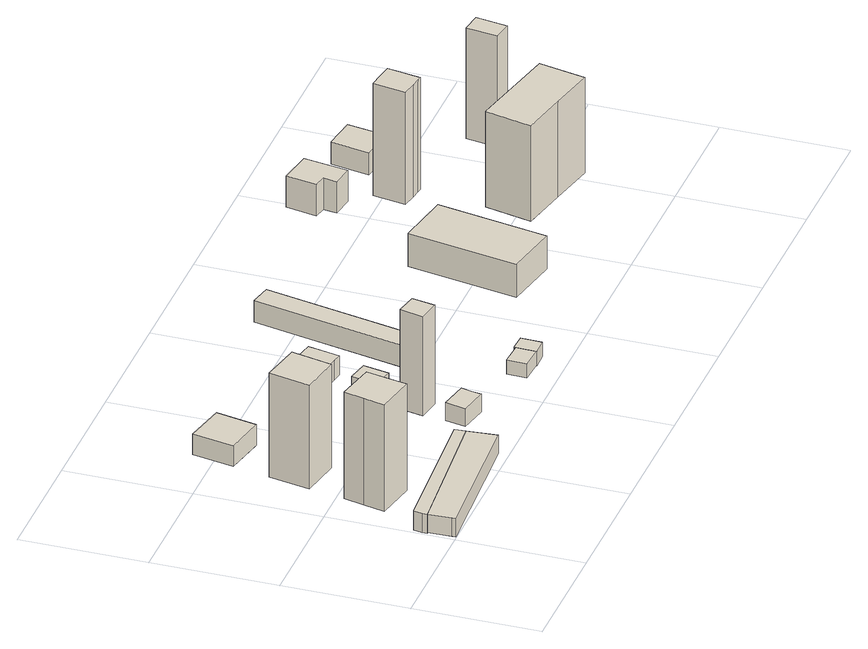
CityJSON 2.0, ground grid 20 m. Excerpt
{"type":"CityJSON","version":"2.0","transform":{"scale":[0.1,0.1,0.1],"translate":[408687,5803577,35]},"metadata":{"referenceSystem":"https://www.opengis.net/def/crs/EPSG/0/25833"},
"CityObjects":{
"building1":{"type":"Building","attributes":{"Gemeindeschluessel":"11000009","BezugspunktDach":"2200","function":"31001_1010","measuredHeight":19.05,"storeysAboveGround":1},"address":[{"country":"Germany","locality":"Berlin","thoroughfareNumber":"2 (2)","thoroughfareName":"Schwarzer Weg"}],"geometry":[{"type":"Solid","lod":"1","boundaries":[[[[0,1,2,3,4,5]],[[6,7,8,9,10,11]],[[6,11,5,4]],[[7,6,4,3]],[[8,7,3,2]],[[9,8,2,1]],[[10,9,1,0]],[[11,10,0,5]]]]}]},
"building2":{"type":"Building","attributes":{"Gemeindeschluessel":"11000009","BezugspunktDach":"2200","function":"31001_2000","measuredHeight":3.12,"storeysAboveGround":1},"address":[{"country":"Germany","locality":"Berlin","thoroughfareNumber":"2 (1)","thoroughfareName":"Schwarzer Weg"}],"geometry":[{"type":"Solid","lod":"1","boundaries":[[[[12,13,14,15,16]],[[17,18,19,20,21]],[[17,21,16,15]],[[18,17,15,14]],[[19,18,14,13]],[[20,19,13,12]],[[21,20,12,16]]]]}]},
"building3":{"type":"Building","attributes":{"Gemeindeschluessel":"11000009","BezugspunktDach":"2200","function":"51009_1610","measuredHeight":3.18,"storeysAboveGround":0},"address":[{"country":"Germany","locality":"Berlin"}],"geometry":[{"type":"Solid","lod":"1","boundaries":[[[[16,15,22,23,24]],[[25,26,27,28,29]],[[25,29,24,23]],[[26,25,23,22]],[[27,26,22,15]],[[28,27,15,16]],[[29,28,16,24]]]]}]},
"building4":{"type":"Building","attributes":{"Gemeindeschluessel":"11000009","BezugspunktDach":"2200","function":"31001_1010","measuredHeight":17.62,"storeysAboveGround":1},"address":[{"country":"Germany","locality":"Berlin","thoroughfareNumber":"2 (3)","thoroughfareName":"Schwarzer Weg"}],"geometry":[{"type":"Solid","lod":"1","boundaries":[[[[30,31,32,33]],[[34,35,36,37]],[[34,37,33,32]],[[35,34,32,31]],[[36,35,31,30]],[[37,36,30,33]]]]}]},
"building5":{"type":"Building","attributes":{"Gemeindeschluessel":"11000009","BezugspunktDach":"2200","function":"31001_1010","measuredHeight":4.12,"storeysAboveGround":1},"address":[{"country":"Germany","locality":"Berlin","thoroughfareNumber":"2 (4)","thoroughfareName":"Schwarzer Weg"}],"geometry":[{"type":"Solid","lod":"1","boundaries":[[[[38,39,40,41]],[[42,43,44,45]],[[42,45,41,40]],[[43,42,40,39]],[[44,43,39,38]],[[45,44,38,41]]]]}]},
"building6":{"type":"Building","attributes":{"Gemeindeschluessel":"11000009","BezugspunktDach":"2200","function":"31001_1010","measuredHeight":3.68,"storeysAboveGround":1},"address":[{"country":"Germany","locality":"Berlin","thoroughfareNumber":"2 (8)","thoroughfareName":"Schwarzer Weg"}],"geometry":[{"type":"Solid","lod":"1","boundaries":[[[[46,47,48,49,50]],[[51,52,53,54,55]],[[51,55,50,49]],[[52,51,49,48]],[[53,52,48,47]],[[54,53,47,46]],[[55,54,46,50]]]]}]},
"building7":{"type":"Building","attributes":{"Gemeindeschluessel":"11000009","BezugspunktDach":"2200","function":"31001_1010","measuredHeight":16.82,"storeysAboveGround":1},"address":[{"country":"Germany","locality":"Berlin","thoroughfareNumber":"2 (9)","thoroughfareName":"Schwarzer Weg"}],"geometry":[{"type":"Solid","lod":"1","boundaries":[[[[56,57,58,59]],[[60,61,62,63]],[[60,63,59,58]],[[61,60,58,57]],[[62,61,57,56]],[[63,62,56,59]]]]}]},
"building8":{"type":"Building","attributes":{"Gemeindeschluessel":"11000009","BezugspunktDach":"2200","function":"31001_1010","measuredHeight":2.88,"storeysAboveGround":1},"address":[{"country":"Germany","locality":"Berlin","thoroughfareNumber":"2 (10)","thoroughfareName":"Schwarzer Weg"}],"geometry":[{"type":"Solid","lod":"1","boundaries":[[[[64,65,66,67]],[[68,69,70,71]],[[68,71,67,66]],[[69,68,66,65]],[[70,69,65,64]],[[71,70,64,67]]]]}]},
"building9":{"type":"Building","attributes":{"Gemeindeschluessel":"11000009","BezugspunktDach":"2200","function":"31001_1010","measuredHeight":4.2,"storeysAboveGround":1},"address":[{"country":"Germany","locality":"Berlin","thoroughfareNumber":"2 (11)","thoroughfareName":"Schwarzer Weg"}],"geometry":[{"type":"Solid","lod":"1","boundaries":[[[[72,73,74,75,76,77]],[[78,79,80,81,82,83]],[[78,83,77,76]],[[79,78,76,75]],[[80,79,75,74]],[[81,80,74,73]],[[82,81,73,72]],[[83,82,72,77]]]]}]},
"building10":{"type":"Building","attributes":{"Gemeindeschluessel":"11000009","BezugspunktDach":"2200","function":"31001_2000","measuredHeight":2.32,"storeysAboveGround":1},"address":[{"country":"Germany","locality":"Berlin","thoroughfareNumber":"2 (12)","thoroughfareName":"Schwarzer Weg"}],"geometry":[{"type":"Solid","lod":"1","boundaries":[[[[84,85,86,87]],[[88,89,90,91]],[[88,91,87,86]],[[89,88,86,85]],[[90,89,85,84]],[[91,90,84,87]]]]}]},
"building11":{"type":"Building","attributes":{"Gemeindeschluessel":"11000009","BezugspunktDach":"2200","function":"51009_1610","measuredHeight":2.31,"storeysAboveGround":0},"address":[{"country":"Germany","locality":"Berlin"}],"geometry":[{"type":"Solid","lod":"1","boundaries":[[[[92,93,94,95,85,84,96]],[[90,89,97,98,99,100,101]],[[90,101,96,84]],[[89,90,84,85]],[[97,89,85,95]],[[98,97,95,94]],[[99,98,94,93]],[[100,99,93,92]],[[101,100,92,96]]]]}]},
"building12":{"type":"Building","attributes":{"Gemeindeschluessel":"11000009","BezugspunktDach":"2200","function":"31001_2723","measuredHeight":3.73,"storeysAboveGround":1},"address":[{"country":"Germany","locality":"Berlin","thoroughfareNumber":"2 (14)","thoroughfareName":"Schwarzer Weg"}],"geometry":[{"type":"Solid","lod":"1","boundaries":[[[[102,103,104,105]],[[106,107,108,109]],[[106,109,105,104]],[[107,106,104,103]],[[108,107,103,102]],[[109,108,102,105]]]]}]},
"building13":{"type":"Building","attributes":{"Gemeindeschluessel":"11000009","BezugspunktDach":"2200","function":"31001_2444","measuredHeight":6.47,"storeysAboveGround":1},"address":[{"country":"Germany","locality":"Berlin","thoroughfareNumber":"2 (13)","thoroughfareName":"Schwarzer Weg"}],"geometry":[{"type":"Solid","lod":"1","boundaries":[[[[110,111,112,113]],[[114,115,116,117]],[[114,117,113,112]],[[115,114,112,111]],[[116,115,111,110]],[[117,116,110,113]]]]}]},
"building14":{"type":"Building","attributes":{"Gemeindeschluessel":"11000009","BezugspunktDach":"2200","function":"31001_1010","measuredHeight":5.34,"storeysAboveGround":1},"address":[{"country":"Germany","locality":"Berlin","thoroughfareNumber":"2 (18)","thoroughfareName":"Schwarzer Weg"}],"geometry":[{"type":"Solid","lod":"1","boundaries":[[[[118,119,120,121,122,123]],[[124,125,126,127,128,129]],[[124,129,123,122]],[[125,124,122,121]],[[126,125,121,120]],[[127,126,120,119]],[[128,127,119,118]],[[129,128,118,123]]]]}]},
"building15":{"type":"Building","attributes":{"Gemeindeschluessel":"11000009","BezugspunktDach":"2200","function":"31001_2000","measuredHeight":19.67,"storeysAboveGround":1},"address":[{"country":"Germany","locality":"Berlin","thoroughfareNumber":"2 (20)","thoroughfareName":"Schwarzer Weg"}],"geometry":[{"type":"Solid","lod":"1","boundaries":[[[[130,131,132,133,134,135,136]],[[137,138,139,140,141,142,143]],[[137,143,136,135]],[[138,137,135,134]],[[139,138,134,133]],[[140,139,133,132]],[[141,140,132,131]],[[142,141,131,130]],[[143,142,130,136]]]]}]},
"building16":{"type":"Building","attributes":{"Gemeindeschluessel":"11000009","BezugspunktDach":"2200","function":"31001_2000","measuredHeight":19.53,"storeysAboveGround":1},"address":[{"country":"Germany","locality":"Berlin","thoroughfareNumber":"2 (21)","thoroughfareName":"Schwarzer Weg"}],"geometry":[{"type":"Solid","lod":"1","boundaries":[[[[144,145,146,147,148,149]],[[150,151,152,153,154,155]],[[150,155,149,148]],[[151,150,148,147]],[[152,151,147,146]],[[153,152,146,145]],[[154,153,145,144]],[[155,154,144,149]]]]}]},
"building17":{"type":"Building","attributes":{"Gemeindeschluessel":"11000009","function":"31001_1010"},"address":[{"country":"Germany","locality":"Berlin","thoroughfareNumber":"2 (19)","thoroughfareName":"Schwarzer Weg"}],"children":["building17-1","building17-2"]},
"building17-1":{"type":"BuildingPart","attributes":{"BezugspunktDach":"2200","measuredHeight":6.2,"storeysAboveGround":1},"parents":["building17"],"geometry":[{"type":"MultiSurface","lod":"1","boundaries":[[[156,157,158,159,160]],[[161,162,163,164,165]],[[161,165,160,159]],[[162,161,159,158]],[[163,166,167,168,162,158,157]],[[164,163,157,156]],[[165,164,156,160]],[[162,168,167,166]]]}]},
"building17-2":{"type":"BuildingPart","attributes":{"BezugspunktDach":"2200","measuredHeight":1.4,"storeysAboveGround":1},"parents":["building17"],"geometry":[{"type":"MultiSurface","lod":"1","boundaries":[[[169,170,168,167]],[[162,171,172,166]],[[171,162,168,170]],[[172,171,170,169]],[[166,172,169,167]],[[166,167,168,162,173]]]}]},
"building18":{"type":"Building","attributes":{"Gemeindeschluessel":"11000009","BezugspunktDach":"2200","function":"31001_2000","measuredHeight":18.81,"storeysAboveGround":1},"address":[{"country":"Germany","locality":"Berlin","thoroughfareNumber":"2 (22)","thoroughfareName":"Schwarzer Weg"}],"geometry":[{"type":"Solid","lod":"1","boundaries":[[[[174,175,176,177]],[[178,179,180,181]],[[178,181,177,176]],[[179,178,176,175]],[[180,179,175,174]],[[181,180,174,177]]]]}]}
},
"vertices":[
[108,110,186],[114,143,186],[121,176,186],[58,189,186],[50,156,186],[43,122,186],[50,156,5],[58,189,5],[121,176,5],[114,143,5],[108,110,5],[43,122,5],
[3,6,40],[3,0,40],[241,15,40],[237,63,40],[1,43,40],[237,63,9],[241,15,9],[3,0,9],[3,6,9],[1,43,9],
[236,81,40],[3,65,40],[1,51,40],[3,65,8],[236,81,8],[237,63,8],[1,43,8],[1,51,8],
[132,233,181],[146,298,181],[80,311,181],[67,245,181],[80,311,5],[146,298,5],[132,233,5],[67,245,5],
[157,356,40],[170,421,40],[103,435,40],[91,369,40],[103,435,5],[170,421,5],[157,356,5],[91,369,5],
[345,76,37],[348,92,37],[352,109,37],[306,118,37],[299,85,37],[306,118,7],[352,109,7],[348,92,7],[345,76,7],[299,85,7],
[345,147,174],[352,184,174],[317,191,174],[309,153,174],[317,191,6],[352,184,6],[345,147,6],[309,153,6],
[362,223,34],[370,264,34],[336,271,34],[328,230,34],[336,271,6],[370,264,6],[362,223,6],[328,230,6],
[362,306,39],[377,303,39],[387,354,39],[372,357,39],[357,360,39],[347,308,39],[357,360,6],[372,357,6],[387,354,6],[377,303,6],[362,306,6],[347,308,6],
[491,41,31],[492,73,31],[455,75,31],[454,43,31],[455,75,7],[492,73,7],[491,41,7],[454,43,7],
[518,41,31],[518,42,31],[519,75,31],[492,76,31],[491,40,31],[492,76,7],[519,75,7],[518,42,7],[518,41,7],[491,40,7],
[458,211,44],[509,459,44],[475,466,44],[424,218,44],[475,466,7],[509,459,7],[458,211,7],[424,218,7],
[744,110,66],[776,287,66],[687,303,66],[655,127,66],[687,303,10],[776,287,10],[744,110,10],[655,127,10],
[786,465,70],[783,443,70],[818,438,70],[829,509,70],[775,518,70],[766,469,70],[775,518,17],[829,509,17],[818,438,17],[783,443,17],[786,465,17],[766,469,17],
[858,352,208],[874,350,208],[881,349,208],[890,402,208],[867,406,208],[844,409,208],[835,356,208],[844,409,18],[867,406,18],[890,402,18],[881,349,18],[874,350,18],[858,352,18],[835,356,18],
[928,155,178],[1003,139,178],[1019,214,178],[944,230,178],[869,246,178],[852,171,178],[869,246,16],[944,230,16],[1019,214,16],[1003,139,16],[928,155,16],[852,171,16],
[916,426,60],[943,423,60],[953,484,60],[900,492,60],[889,430,60],[900,492,22],[953,484,22],[943,423,22],[916,426,22],[889,430,22],[946,444,22],[946,444,36],[953,484,36],
[973,440,36],[979,479,36],[979,479,22],[973,440,22],[953,483,22],
[1050,273,212],[1058,324,212],[1026,328,212],[1019,278,212],[1026,328,24],[1058,324,24],[1050,273,24],[1019,278,24]
]}
